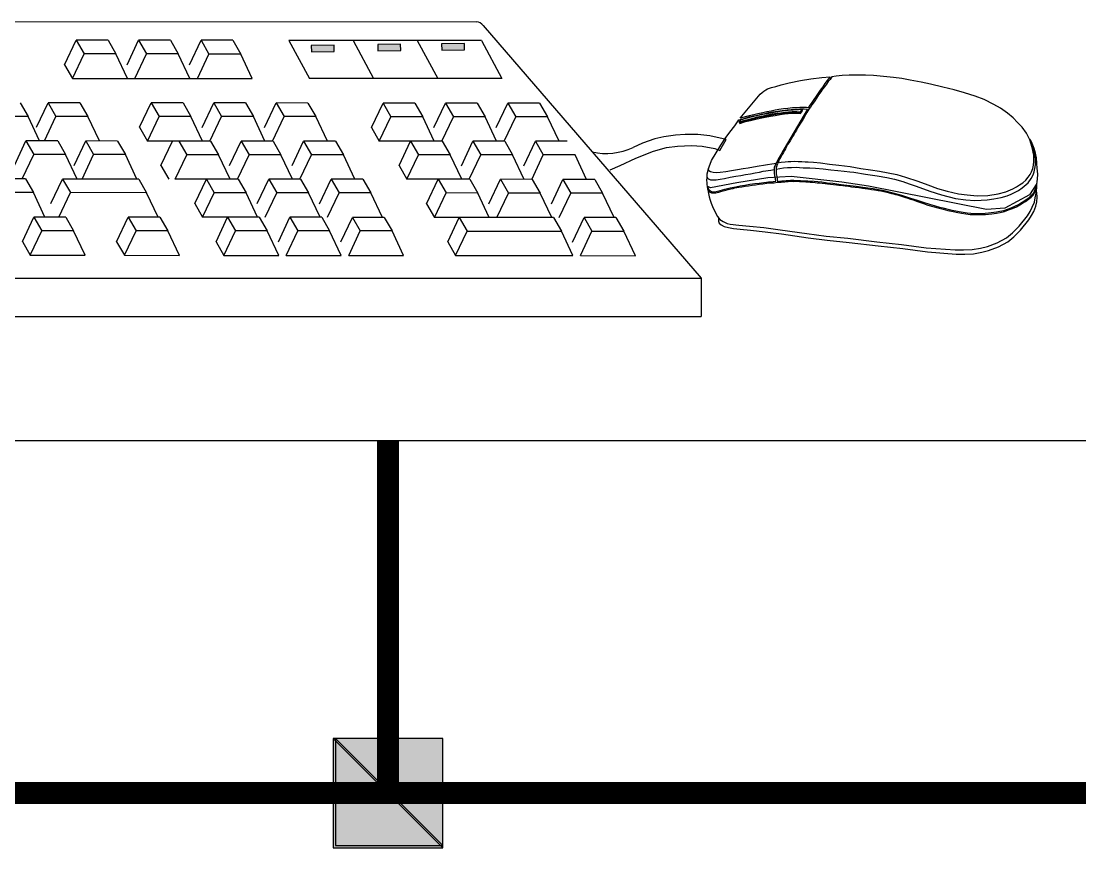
# Model space of a CAD drawing. Header units: millimetres. Extents: x 1282755 to 1285234, y -1758265 to -1757672.
# Drawn here: x 1282902.85 to 1282923.83, y -1758021.25 to -1758004.86 of the extents above; entities that cross this region are included whole.
import ezdxf

# ---------------------------------------------------------------- set-up
doc = ezdxf.new("R2010")
doc.units = ezdxf.units.MM
doc.layers.add('MR', color=7, linetype='Continuous')

# ---------------------------------------------------------------- blocks, each defined once
blk = doc.blocks.new('CCMS(구성도)')
at = {"layer": 'MR', "color": 0}
for p, q in [((-370232.1, 60199.2), (-368994.9, 60198.3)), ((-368987.4, 60194.1), (-368740.5, 59908.2)), ((-369461, 60149.9), (-369447.9, 60177.6)), ((-369411.9, 60177.6), (-369447.9, 60177.6)), ((-369447.9, 60177.6), (-369438.9, 60162.1)), ((-369411.9, 60177.6), (-369403, 60162.1)), ((-369390.4, 60149.8), (-369377.3, 60177.5)), ((-369377.3, 60177.5), (-369368.3, 60162.1)), ((-369341.3, 60177.5), (-369377.3, 60177.5)), ((-369341.3, 60177.5), (-369332.4, 60162.1)), ((-369319.8, 60149.8), (-369306.6, 60177.5)), ((-369306.6, 60177.5), (-369297.7, 60162)), ((-369270.7, 60177.5), (-369306.6, 60177.5)), ((-369270.7, 60177.5), (-369261.7, 60162)), ((-369207.2, 60177.4), (-369183.9, 60134.2)), ((-368989.4, 60177.2), (-369207.2, 60177.4)), ((-369156, 60172.1), (-369181.9, 60171.7)), ((-369181.9, 60171.7), (-369181.8, 60164.5)), ((-369155.9, 60164.9), (-369156, 60172.1)), ((-369134.6, 60177.3), (-369111.3, 60134.2)), ((-369080.8, 60173), (-369106.7, 60172.7)), ((-369106.7, 60172.7), (-369106.6, 60165.5)), ((-369080.7, 60165.8), (-369080.8, 60173)), ((-369062, 60177.3), (-369038.7, 60134.1)), ((-369008.4, 60174), (-369034.4, 60173.6)), ((-369034.4, 60173.6), (-369034.3, 60166.4)), ((-369034.3, 60166.4), (-369008.3, 60166.8)), ((-369008.3, 60166.8), (-369008.4, 60174)), ((-368989.4, 60177.2), (-368966.1, 60134.1)), ((-369452.1, 60134.4), (-369438.9, 60162.1)), ((-369403, 60162.1), (-369438.9, 60162.1)), ((-369389.9, 60134.4), (-369403, 60162.1)), ((-369381.4, 60134.4), (-369368.3, 60162.1)), ((-369332.4, 60162.1), (-369368.3, 60162.1)), ((-369319.3, 60134.3), (-369332.4, 60162.1)), ((-369310.8, 60134.3), (-369297.7, 60162)), ((-369261.7, 60162), (-369297.7, 60162)), ((-369248.6, 60134.3), (-369261.7, 60162)), ((-369181.8, 60164.5), (-369155.9, 60164.9)), ((-369106.6, 60165.5), (-369080.7, 60165.8)), ((-369461, 60149.9), (-369452.1, 60134.4)), ((-369452.1, 60134.4), (-369248.6, 60134.3)), ((-368966.1, 60134.1), (-369183.9, 60134.2)), ((-368641.2, 60129.2), (-368628.1, 60132.1)), ((-368628.1, 60132.1), (-368616.6, 60134)), ((-368616.6, 60134), (-368604.1, 60135.5)), ((-368604.1, 60135.5), (-368594.6, 60136.1)), ((-368597.9, 60132), (-368600.6, 60128.5)), ((-368596.8, 60131), (-368599, 60127.9)), ((-368594.6, 60136.1), (-368597.9, 60132)), ((-368594.8, 60133.2), (-368596.8, 60131)), ((-368592.8, 60136.3), (-368594.8, 60133.2)), ((-368587.7, 60136.9), (-368592.8, 60136.3)), ((-368580.9, 60137.7), (-368587.7, 60136.9)), ((-368573.2, 60138), (-368580.9, 60137.7)), ((-368562, 60138.2), (-368573.2, 60138)), ((-368554.5, 60138.2), (-368562, 60138.2)), ((-368545.8, 60137.7), (-368554.5, 60138.2)), ((-368534.2, 60136.7), (-368545.8, 60137.7)), ((-368523.1, 60135.3), (-368534.2, 60136.7)), ((-368513.5, 60134.2), (-368523.1, 60135.3)), ((-368504, 60132.5), (-368513.5, 60134.2)), ((-368491.6, 60130.1), (-368504, 60132.5)), ((-368671.8, 60118.4), (-368669.8, 60120)), ((-368669.8, 60120), (-368667.3, 60121.6)), ((-368667.3, 60121.6), (-368665.6, 60122.4)), ((-368665.6, 60122.4), (-368660.9, 60124)), ((-368660.9, 60124), (-368656.2, 60125.4)), ((-368656.2, 60125.4), (-368650, 60127.1)), ((-368650, 60127.1), (-368641.2, 60129.2)), ((-368606, 60121.1), (-368608.4, 60117.5)), ((-368605.4, 60119.1), (-368607.7, 60115.7)), ((-368603, 60125), (-368606, 60121.1)), ((-368603.2, 60122.1), (-368605.4, 60119.1)), ((-368601, 60125), (-368603.2, 60122.1)), ((-368600.6, 60128.5), (-368603, 60125)), ((-368599, 60127.9), (-368601, 60125)), ((-368481.1, 60127.8), (-368491.6, 60130.1)), ((-368467.2, 60124.6), (-368481.1, 60127.8)), ((-368454.4, 60121.6), (-368467.2, 60124.6)), ((-368442.6, 60118.2), (-368454.4, 60121.6)), ((-369511.4, 60106.8), (-369502.4, 60091.3)), ((-369492.8, 60079), (-369479.7, 60106.7)), ((-369443.7, 60106.7), (-369479.7, 60106.7)), ((-369479.7, 60106.7), (-369470.8, 60091.3)), ((-369443.7, 60106.7), (-369434.8, 60091.3)), ((-369376.1, 60079), (-369362.9, 60106.7)), ((-369327, 60106.6), (-369362.9, 60106.7)), ((-369362.9, 60106.7), (-369354, 60091.2)), ((-369327, 60106.6), (-369318, 60091.2)), ((-369305.4, 60078.9), (-369292.3, 60106.6)), ((-369256.3, 60106.6), (-369292.3, 60106.6)), ((-369292.3, 60106.6), (-369283.3, 60091.2)), ((-369256.3, 60106.6), (-369247.4, 60091.1)), ((-369234.8, 60078.8), (-369221.7, 60106.6)), ((-369221.7, 60106.6), (-369212.7, 60091.1)), ((-369185.7, 60106.5), (-369221.7, 60106.6)), ((-368696.7, 60089.2), (-368673.9, 60116.6)), ((-368673.9, 60116.6), (-368671.8, 60118.4)), ((-368615.5, 60107.1), (-368617.7, 60104.2)), ((-368613.2, 60110.5), (-368615.5, 60107.1)), ((-368612.2, 60109.1), (-368614, 60106.2)), ((-368610.6, 60114.4), (-368613.2, 60110.5)), ((-368610.3, 60111.9), (-368612.2, 60109.1)), ((-368608.4, 60117.5), (-368610.6, 60114.4)), ((-368607.7, 60115.7), (-368610.3, 60111.9)), ((-368430.5, 60114.2), (-368442.6, 60118.2)), ((-368420.5, 60110.6), (-368430.5, 60114.2)), ((-368409.4, 60105), (-368420.5, 60110.6)), ((-369185.7, 60106.5), (-369176.8, 60091.1)), ((-369113.8, 60078.8), (-369100.7, 60106.5)), ((-369100.7, 60106.5), (-369091.7, 60091)), ((-369064.7, 60106.4), (-369100.7, 60106.5)), ((-369064.7, 60106.4), (-369055.8, 60091)), ((-369043.2, 60078.7), (-369030.1, 60106.4)), ((-369030.1, 60106.4), (-369021.1, 60091)), ((-368994.1, 60106.4), (-369030.1, 60106.4)), ((-368994.1, 60106.4), (-368985.1, 60090.9)), ((-368972.5, 60078.7), (-368959.4, 60106.4)), ((-368959.4, 60106.4), (-368950.5, 60090.9)), ((-368923.5, 60106.3), (-368959.4, 60106.4)), ((-368923.5, 60106.3), (-368914.5, 60090.9)), ((-368670.8, 60095.5), (-368676.6, 60094.2)), ((-368672.3, 60093.8), (-368668.2, 60094.7)), ((-368663.9, 60094.8), (-368671, 60093.6)), ((-368666.2, 60096.4), (-368670.8, 60095.5)), ((-368668.2, 60094.7), (-368664, 60095.6)), ((-368661.6, 60097.4), (-368666.2, 60096.4)), ((-368664, 60095.6), (-368659.4, 60096.4)), ((-368658.1, 60095.8), (-368663.9, 60094.8)), ((-368657, 60098.3), (-368661.6, 60097.4)), ((-368655, 60094.7), (-368660.3, 60093.7)), ((-368659.4, 60096.4), (-368654.1, 60097.4)), ((-368654, 60096.6), (-368658.1, 60095.8)), ((-368652.8, 60099.1), (-368657, 60098.3)), ((-368650.4, 60095.2), (-368655, 60094.7)), ((-368654.1, 60097.4), (-368648.9, 60098.2)), ((-368654.1, 60094.1), (-368642.8, 60095.3)), ((-368646.9, 60097.6), (-368654, 60096.6)), ((-368647.3, 60099.8), (-368652.8, 60099.1)), ((-368645.9, 60095.8), (-368650.4, 60095.2)), ((-368648.9, 60098.2), (-368643.5, 60098.7)), ((-368642.6, 60100.4), (-368647.3, 60099.8)), ((-368620.4, 60099.7), (-368646.9, 60054.6)), ((-368642.1, 60098.2), (-368646.9, 60097.6)), ((-368646.5, 60094.1), (-368642.2, 60094.7)), ((-368642, 60096.1), (-368645.9, 60095.8)), ((-368643.5, 60098.7), (-368638.8, 60099.3)), ((-368642.8, 60095.3), (-368631.8, 60095.7)), ((-368637.4, 60100.9), (-368642.6, 60100.4)), ((-368642.2, 60094.7), (-368637.5, 60095)), ((-368636.5, 60098.6), (-368642.1, 60098.2)), ((-368637.5, 60096.4), (-368642, 60096.1)), ((-368638.8, 60099.3), (-368633.7, 60099.6)), ((-368632.4, 60096.5), (-368637.5, 60096.4)), ((-368637.5, 60095), (-368632.8, 60094.9)), ((-368633.1, 60101.2), (-368637.4, 60100.9)), ((-368630.5, 60098.8), (-368636.5, 60098.6)), ((-368633.7, 60099.6), (-368628.9, 60099.8)), ((-368629, 60101.3), (-368633.1, 60101.2)), ((-368632.8, 60094.9), (-368628.4, 60094.7)), ((-368628.6, 60096.3), (-368632.4, 60096.5)), ((-368631.8, 60095.7), (-368628.5, 60095.8)), ((-368626.3, 60099), (-368630.5, 60098.8)), ((-368624.5, 60101.3), (-368629, 60101.3)), ((-368628.9, 60099.8), (-368624.2, 60099.9)), ((-368626.4, 60099.2), (-368628.6, 60096.3)), ((-368628.5, 60095.8), (-368626.3, 60099)), ((-368628.4, 60094.7), (-368626, 60097.8)), ((-368626, 60097.8), (-368626.4, 60099.2)), ((-368621.4, 60101.3), (-368624.5, 60101.3)), ((-368624.2, 60099.9), (-368620.4, 60099.7)), ((-368621, 60095.6), (-368622.6, 60093.1)), ((-368619.4, 60101.2), (-368621.4, 60101.3)), ((-368620, 60097.5), (-368621, 60095.6)), ((-368618.7, 60099.4), (-368620, 60097.5)), ((-368617.7, 60104.2), (-368619.4, 60101.2)), ((-368617, 60101.9), (-368618.7, 60099.4)), ((-368615.3, 60104.4), (-368617, 60101.9)), ((-368614, 60106.2), (-368615.3, 60104.4)), ((-368402, 60100.5), (-368409.4, 60105)), ((-368393.8, 60095.1), (-368402, 60100.5)), ((-368387.6, 60089.6), (-368393.8, 60095.1)), ((-369502.4, 60091.3), (-369538.4, 60091.4)), ((-369489.4, 60063.6), (-369502.4, 60091.3)), ((-369483.9, 60063.6), (-369470.8, 60091.3)), ((-369434.8, 60091.3), (-369470.8, 60091.3)), ((-369421.7, 60063.6), (-369434.8, 60091.3)), ((-369367.1, 60063.5), (-369354, 60091.2)), ((-369318, 60091.2), (-369354, 60091.2)), ((-369304.9, 60063.5), (-369318, 60091.2)), ((-369296.5, 60063.5), (-369283.3, 60091.2)), ((-369247.4, 60091.1), (-369283.3, 60091.2)), ((-369234.3, 60063.4), (-369247.4, 60091.1)), ((-369225.8, 60063.4), (-369212.7, 60091.1)), ((-369176.8, 60091.1), (-369212.7, 60091.1)), ((-369163.7, 60063.4), (-369176.8, 60091.1)), ((-369104.9, 60063.3), (-369091.7, 60091)), ((-369055.8, 60091), (-369091.7, 60091)), ((-369042.7, 60063.3), (-369055.8, 60091)), ((-369034.2, 60063.3), (-369021.1, 60091)), ((-368985.1, 60090.9), (-369021.1, 60091)), ((-368972.1, 60063.2), (-368985.1, 60090.9)), ((-368963.6, 60063.2), (-368950.5, 60090.9)), ((-368914.5, 60090.9), (-368950.5, 60090.9)), ((-368901.4, 60063.2), (-368914.5, 60090.9)), ((-368702.7, 60080.5), (-368697.9, 60087.5)), ((-368695.6, 60087.8), (-368698, 60085)), ((-368698, 60085), (-368696.5, 60084.3)), ((-368697.9, 60087.5), (-368692.1, 60089.1)), ((-368694.2, 60086), (-368697.8, 60085)), ((-368697.8, 60085), (-368697, 60083.5)), ((-368697, 60083.5), (-368690.6, 60085.4)), ((-368686.4, 60092), (-368696.7, 60089.2)), ((-368696.5, 60084.3), (-368676.5, 60090)), ((-368693.7, 60087.9), (-368695.6, 60087.8)), ((-368689.5, 60087.1), (-368694.2, 60086)), ((-368688.5, 60089.4), (-368693.7, 60087.9)), ((-368692.1, 60089.1), (-368686.5, 60090.7)), ((-368690.6, 60085.4), (-368684.7, 60086.9)), ((-368686.5, 60087.9), (-368689.5, 60087.1)), ((-368683, 60090.8), (-368688.5, 60089.4)), ((-368686.5, 60090.7), (-368681, 60091.9)), ((-368682.2, 60089.1), (-368686.5, 60087.9)), ((-368681.1, 60093.2), (-368686.4, 60092)), ((-368684.7, 60086.9), (-368678.9, 60088.3)), ((-368677.7, 60092), (-368683, 60090.8)), ((-368676.8, 60090.3), (-368682.2, 60089.1)), ((-368676.6, 60094.2), (-368681.1, 60093.2)), ((-368681, 60091.9), (-368676.6, 60092.8)), ((-368678.9, 60088.3), (-368673.7, 60089.3)), ((-368671, 60093.6), (-368677.7, 60092)), ((-368670.6, 60091.6), (-368676.8, 60090.3)), ((-368676.6, 60092.8), (-368672.3, 60093.8)), ((-368676.5, 60090), (-368654.1, 60094.1)), ((-368673.7, 60089.3), (-368668.4, 60090.6)), ((-368665.9, 60092.6), (-368670.6, 60091.6)), ((-368668.4, 60090.6), (-368662.1, 60091.6)), ((-368660.3, 60093.7), (-368665.9, 60092.6)), ((-368662.1, 60091.6), (-368657, 60092.5)), ((-368657, 60092.5), (-368651.4, 60093.5)), ((-368651.4, 60093.5), (-368646.5, 60094.1)), ((-368628.1, 60083.6), (-368630, 60080.6)), ((-368626.6, 60086.1), (-368628.1, 60083.6)), ((-368625.3, 60088.4), (-368626.6, 60086.1)), ((-368623.9, 60090.8), (-368625.3, 60088.4)), ((-368622.6, 60093.1), (-368623.9, 60090.8)), ((-368382.5, 60084.6), (-368387.6, 60089.6)), ((-368377.3, 60079.3), (-368382.5, 60084.6)), ((-369376.1, 60079), (-369367.1, 60063.5)), ((-369113.8, 60078.8), (-369104.9, 60063.3)), ((-368758.6, 60070.8), (-368769.7, 60070.1)), ((-368744.6, 60070.9), (-368758.6, 60070.8)), ((-368730.9, 60069.5), (-368744.6, 60070.9)), ((-368713.6, 60066.4), (-368708.4, 60073.5)), ((-368708.4, 60073.5), (-368702.7, 60080.5)), ((-368635.5, 60071.4), (-368637, 60068.9)), ((-368634.3, 60073.6), (-368635.5, 60071.4)), ((-368632.9, 60075.7), (-368634.3, 60073.6)), ((-368631.6, 60078.1), (-368632.9, 60075.7)), ((-368630, 60080.6), (-368631.6, 60078.1)), ((-368372.5, 60072.4), (-368377.3, 60079.3)), ((-368368.7, 60064.9), (-368372.5, 60072.4)), ((-369517.9, 60035.9), (-369504.8, 60063.6)), ((-369468.8, 60063.6), (-369504.8, 60063.6)), ((-369504.8, 60063.6), (-369495.8, 60048.2)), ((-369468.8, 60063.6), (-369459.9, 60048.1)), ((-369450.3, 60035.9), (-369437.1, 60063.6)), ((-369401.2, 60063.5), (-369437.1, 60063.6)), ((-369437.1, 60063.6), (-369428.2, 60048.1)), ((-369401.2, 60063.5), (-369392.2, 60048.1)), ((-369295.8, 60063.5), (-369367.1, 60063.5)), ((-369352.1, 60035.8), (-369339, 60063.5)), ((-369331.8, 60063.5), (-369322.8, 60048)), ((-369295.8, 60063.5), (-369286.9, 60048)), ((-369274.3, 60035.7), (-369261.1, 60063.4)), ((-369225.2, 60063.4), (-369261.1, 60063.4)), ((-369261.1, 60063.4), (-369252.2, 60048)), ((-369225.2, 60063.4), (-369216.2, 60048)), ((-369203.6, 60035.7), (-369190.5, 60063.4)), ((-369154.5, 60063.3), (-369190.5, 60063.4)), ((-369190.5, 60063.4), (-369181.5, 60047.9)), ((-369154.5, 60063.3), (-369145.6, 60047.9)), ((-369033.6, 60063.3), (-369104.9, 60063.3)), ((-369082.6, 60035.6), (-369069.5, 60063.3)), ((-369069.5, 60063.3), (-369060.6, 60047.8)), ((-369033.6, 60063.3), (-369024.6, 60047.8)), ((-369012, 60035.5), (-368998.9, 60063.2)), ((-368962.9, 60063.2), (-368998.9, 60063.2)), ((-368998.9, 60063.2), (-368989.9, 60047.8)), ((-368962.9, 60063.2), (-368954, 60047.8)), ((-368941.4, 60035.5), (-368928.3, 60063.2)), ((-368892.3, 60063.2), (-368928.3, 60063.2)), ((-368928.3, 60063.2), (-368919.3, 60047.7)), ((-368807.1, 60061.2), (-368817.7, 60056.2)), ((-368793.2, 60066.1), (-368807.1, 60061.2)), ((-368783, 60068.3), (-368793.2, 60066.1)), ((-368769.7, 60070.1), (-368783, 60068.3)), ((-368712.5, 60065.2), (-368730.9, 60069.5)), ((-368723.7, 60050.1), (-368718.4, 60058.9)), ((-368719.5, 60052.9), (-368712.5, 60065.2)), ((-368718.4, 60058.9), (-368713.6, 60066.4)), ((-368642.9, 60059.4), (-368644.1, 60057.2)), ((-368641.6, 60061.3), (-368642.9, 60059.4)), ((-368640, 60063.7), (-368641.6, 60061.3)), ((-368638.6, 60066.3), (-368640, 60063.7)), ((-368637, 60068.9), (-368638.6, 60066.3)), ((-368365.9, 60056.2), (-368368.7, 60064.9)), ((-368366.7, 60060.8), (-368368.6, 60065.4)), ((-368366.1, 60060.8), (-368367.8, 60064.9)), ((-368365.1, 60056.5), (-368366.7, 60060.8)), ((-368363.9, 60055), (-368366.1, 60060.8)), ((-369509, 60020.5), (-369495.8, 60048.2)), ((-369459.9, 60048.1), (-369495.8, 60048.2)), ((-369446.8, 60020.4), (-369459.9, 60048.1)), ((-369441.3, 60020.4), (-369428.2, 60048.1)), ((-369392.2, 60048.1), (-369428.2, 60048.1)), ((-369379.2, 60020.4), (-369392.2, 60048.1)), ((-369335.9, 60020.3), (-369322.8, 60048)), ((-369286.9, 60048), (-369322.8, 60048)), ((-369273.8, 60020.3), (-369286.9, 60048)), ((-369265.3, 60020.3), (-369252.2, 60048)), ((-369216.2, 60048), (-369252.2, 60048)), ((-369203.1, 60020.2), (-369216.2, 60048)), ((-369194.7, 60020.2), (-369181.5, 60047.9)), ((-369145.6, 60047.9), (-369181.5, 60047.9)), ((-369132.5, 60020.2), (-369145.6, 60047.9)), ((-369073.7, 60020.1), (-369060.6, 60047.8)), ((-369024.6, 60047.8), (-369060.6, 60047.8)), ((-369011.5, 60020.1), (-369024.6, 60047.8)), ((-369003.1, 60020.1), (-368989.9, 60047.8)), ((-368954, 60047.8), (-368989.9, 60047.8)), ((-368940.9, 60020), (-368954, 60047.8)), ((-368932.4, 60020), (-368919.3, 60047.7)), ((-368883.3, 60047.7), (-368919.3, 60047.7)), ((-368870.3, 60020), (-368883.3, 60047.7)), ((-368814.6, 60044.1), (-368794.6, 60051.9)), ((-368794.6, 60051.9), (-368779.8, 60056)), ((-368779.8, 60056), (-368767.3, 60057.6)), ((-368767.3, 60057.6), (-368751.6, 60058.5)), ((-368751.6, 60058.5), (-368739.7, 60057.6)), ((-368739.7, 60057.6), (-368725.2, 60054.9)), ((-368728.8, 60041.6), (-368723.7, 60050.1)), ((-368725.2, 60054.9), (-368719.5, 60052.9)), ((-368650.3, 60048.5), (-368652.2, 60045)), ((-368648.6, 60051.5), (-368650.3, 60048.5)), ((-368648.9, 60048.4), (-368650.2, 60045.8)), ((-368647.6, 60050.5), (-368648.9, 60048.4)), ((-368646.9, 60054.6), (-368648.6, 60051.5)), ((-368646.5, 60052.9), (-368647.6, 60050.5)), ((-368645.3, 60054.8), (-368646.5, 60052.9)), ((-368644.1, 60057.2), (-368645.3, 60054.8)), ((-368364.1, 60047.4), (-368365.9, 60056.2)), ((-368363.7, 60052), (-368365.1, 60056.5)), ((-368364.3, 60040.4), (-368364.1, 60047.4)), ((-368362.3, 60049.6), (-368363.9, 60055)), ((-368362.9, 60047.3), (-368363.7, 60052)), ((-368362.4, 60043.3), (-368362.9, 60047.3)), ((-368361.3, 60044.5), (-368362.3, 60049.6)), ((-369352.1, 60035.8), (-369343.1, 60020.3)), ((-369082.6, 60035.6), (-369073.7, 60020.1)), ((-368843.8, 60030.7), (-368832.4, 60035.7)), ((-368832.4, 60035.7), (-368814.6, 60044.1)), ((-368732.9, 60031.1), (-368728.8, 60041.6)), ((-368675.2, 60034.9), (-368681.4, 60033.8)), ((-368670, 60035.8), (-368675.2, 60034.9)), ((-368665.4, 60036.7), (-368670, 60035.8)), ((-368660.8, 60037.3), (-368665.4, 60036.7)), ((-368655.8, 60038.1), (-368660.8, 60037.3)), ((-368657.6, 60034.2), (-368656.7, 60036.5)), ((-368657.3, 60034.1), (-368656.9, 60035.5)), ((-368656.9, 60035.5), (-368655.4, 60038.8)), ((-368656.7, 60036.5), (-368655.4, 60039)), ((-368655.3, 60039.2), (-368655.8, 60038.1)), ((-368655, 60035.6), (-368655.6, 60033.1)), ((-368655.1, 60035.3), (-368655.6, 60033.4)), ((-368654.2, 60041.3), (-368655.3, 60039.2)), ((-368654.6, 60037.1), (-368655.1, 60035.3)), ((-368654.3, 60037.8), (-368655, 60035.6)), ((-368652.2, 60045), (-368654.2, 60041.3)), ((-368652.9, 60041), (-368654.1, 60038.6)), ((-368654.1, 60038.6), (-368650, 60039.5)), ((-368651.7, 60043.2), (-368652.9, 60041)), ((-368650.2, 60045.8), (-368651.7, 60043.2)), ((-368650, 60039.5), (-368645.5, 60040)), ((-368645.5, 60040), (-368642.3, 60040.2)), ((-368642.3, 60040.2), (-368639.2, 60040.4)), ((-368639.2, 60040.4), (-368635, 60040.5)), ((-368635, 60040.5), (-368630.8, 60040.4)), ((-368630.8, 60040.4), (-368626.9, 60040.1)), ((-368626.9, 60040.1), (-368623, 60040)), ((-368623, 60040), (-368619.6, 60039.8)), ((-368619.6, 60039.8), (-368613.5, 60039.4)), ((-368613.5, 60039.4), (-368605.5, 60038.7)), ((-368605.5, 60038.7), (-368595.6, 60037.3)), ((-368595.6, 60037.3), (-368584.7, 60036.1)), ((-368584.7, 60036.1), (-368572.2, 60034.6)), ((-368365.5, 60032.4), (-368364.6, 60036.2)), ((-368364.6, 60036.2), (-368364.3, 60040.4)), ((-368362.9, 60032.3), (-368362.4, 60036.4)), ((-368362.3, 60040.2), (-368362.4, 60043.3)), ((-368362.4, 60036.4), (-368362.3, 60040.2)), ((-368360.6, 60038), (-368361.3, 60044.5)), ((-368360.3, 60032.6), (-368360.6, 60038)), ((-368734.1, 60025.5), (-368734.4, 60022.3)), ((-368734.1, 60026), (-368734.3, 60024.5)), ((-368734.3, 60024.5), (-368734.3, 60023.2)), ((-368734.3, 60023.2), (-368733.3, 60021.6)), ((-368733.3, 60028.9), (-368734.1, 60025.5)), ((-368733.8, 60027.8), (-368734.1, 60026)), ((-368733.4, 60029.4), (-368733.8, 60027.8)), ((-368732.3, 60032.1), (-368733.3, 60028.9)), ((-368732.1, 60029.6), (-368732.9, 60031.1)), ((-368730, 60028.4), (-368732.1, 60029.6)), ((-368727.1, 60027.8), (-368730, 60028.4)), ((-368723.5, 60027.5), (-368727.1, 60027.8)), ((-368719.1, 60027.8), (-368723.5, 60027.5)), ((-368712.9, 60028.7), (-368719.1, 60027.8)), ((-368706.2, 60029.8), (-368712.9, 60028.7)), ((-368707.9, 60022.4), (-368701.6, 60023.5)), ((-368699.7, 60030.7), (-368706.2, 60029.8)), ((-368701.6, 60023.5), (-368695.8, 60024.6)), ((-368693.3, 60031.8), (-368699.7, 60030.7)), ((-368695.8, 60024.6), (-368690.5, 60025.6)), ((-368687.4, 60032.8), (-368693.3, 60031.8)), ((-368690.5, 60025.6), (-368685, 60026.4)), ((-368681.4, 60033.8), (-368687.4, 60032.8)), ((-368685, 60026.4), (-368679.4, 60027.3)), ((-368679.4, 60027.3), (-368674.6, 60028.3)), ((-368674.6, 60028.3), (-368670.4, 60029.2)), ((-368670.4, 60029.2), (-368667.4, 60029.6)), ((-368667.4, 60029.6), (-368664.7, 60030.2)), ((-368638.8, 60023.3), (-368665.3, 60021.9)), ((-368664.7, 60030.2), (-368661.8, 60030.6)), ((-368661.8, 60030.6), (-368659.9, 60031)), ((-368659.9, 60031), (-368657.7, 60031.2)), ((-368657.8, 60031.9), (-368657.6, 60034.2)), ((-368657.6, 60029.7), (-368657.8, 60031.9)), ((-368657.7, 60031.2), (-368657.6, 60032.7)), ((-368657.6, 60032.7), (-368657.3, 60034.1)), ((-368657.5, 60027), (-368657.6, 60029.7)), ((-368657.2, 60024.5), (-368657.5, 60027)), ((-368656.5, 60020.7), (-368657.2, 60024.5)), ((-368655.6, 60033.4), (-368655.9, 60031.5)), ((-368655.9, 60031.5), (-368647.5, 60033)), ((-368655.6, 60033.1), (-368655.8, 60030.9)), ((-368655.8, 60030.9), (-368655.8, 60029.2)), ((-368655.8, 60029.2), (-368655.7, 60026.5)), ((-368655.7, 60026.5), (-368655.2, 60023.4)), ((-368655.2, 60023.4), (-368654.7, 60020.3)), ((-368647.5, 60033), (-368643, 60033.4)), ((-368643, 60033.4), (-368638.6, 60033.6)), ((-368581.3, 60017), (-368638.8, 60023.3)), ((-368638.6, 60033.6), (-368633.3, 60033.7)), ((-368633.3, 60033.7), (-368629.3, 60033.6)), ((-368629.3, 60033.6), (-368625.4, 60033.3)), ((-368625.4, 60033.3), (-368617.5, 60033)), ((-368617.5, 60033), (-368611.1, 60032.6)), ((-368611.1, 60032.6), (-368602.4, 60031.9)), ((-368602.4, 60031.9), (-368594, 60031)), ((-368594, 60031), (-368585.9, 60030)), ((-368585.9, 60030), (-368578.7, 60029.4)), ((-368578.7, 60029.4), (-368572.3, 60028.5)), ((-368572.3, 60028.5), (-368568, 60028.1)), ((-368572.2, 60034.6), (-368559.8, 60032.5)), ((-368568, 60028.1), (-368554.6, 60026)), ((-368559.8, 60032.5), (-368549.2, 60030.9)), ((-368554.6, 60026), (-368541.6, 60024.2)), ((-368549.2, 60030.9), (-368538.7, 60029.3)), ((-368541.6, 60024.2), (-368530.5, 60022.2)), ((-368538.7, 60029.3), (-368529.1, 60027.6)), ((-368529.1, 60027.6), (-368519.4, 60025.4)), ((-368519.4, 60025.4), (-368509.4, 60022.4)), ((-368370.6, 60022.5), (-368368.4, 60025.6)), ((-368368.4, 60025.6), (-368366.9, 60028.7)), ((-368367.1, 60021), (-368365, 60025.2)), ((-368366.9, 60028.7), (-368365.5, 60032.4)), ((-368365, 60025.2), (-368363.7, 60028.6)), ((-368363.7, 60028.6), (-368362.9, 60032.3)), ((-368359.8, 60026.1), (-368360.3, 60032.6)), ((-368360, 60020.2), (-368359.8, 60026.1)), ((-369505.3, 60020.5), (-369541.3, 60020.5)), ((-369505.3, 60020.5), (-369496.4, 60005)), ((-369476.6, 59992.7), (-369463.4, 60020.4)), ((-369377.1, 60020.4), (-369463.4, 60020.4)), ((-369463.4, 60020.4), (-369454.5, 60005)), ((-369377.1, 60020.4), (-369368.2, 60004.9)), ((-369264.6, 60020.3), (-369335.9, 60020.3)), ((-369313.7, 59992.6), (-369300.6, 60020.3)), ((-369300.6, 60020.3), (-369291.6, 60004.9)), ((-369264.6, 60020.3), (-369255.7, 60004.8)), ((-369243.1, 59992.6), (-369230, 60020.3)), ((-369194, 60020.2), (-369230, 60020.3)), ((-369230, 60020.3), (-369221, 60004.8)), ((-369194, 60020.2), (-369185.1, 60004.8)), ((-369172.4, 59992.5), (-369159.3, 60020.2)), ((-369159.3, 60020.2), (-369150.4, 60004.8)), ((-369123.4, 60020.2), (-369159.3, 60020.2)), ((-369123.4, 60020.2), (-369114.4, 60004.7)), ((-369002.4, 60020.1), (-369073.7, 60020.1)), ((-369051.5, 59992.4), (-369038.4, 60020.1)), ((-369038.4, 60020.1), (-369029.4, 60004.7)), ((-369002.4, 60020.1), (-368993.4, 60004.6)), ((-368980.8, 59992.4), (-368967.7, 60020.1)), ((-368967.7, 60020.1), (-368958.8, 60004.6)), ((-368931.8, 60020), (-368967.7, 60020.1)), ((-368931.8, 60020), (-368922.8, 60004.6)), ((-368910.2, 59992.3), (-368897.1, 60020)), ((-368861.1, 60020), (-368897.1, 60020)), ((-368897.1, 60020), (-368888.1, 60004.6)), ((-368861.1, 60020), (-368852.2, 60004.5)), ((-368734.4, 60022.3), (-368734.6, 60019.2)), ((-368734.6, 60019.2), (-368734.3, 60016.1)), ((-368734.3, 60016.1), (-368734.2, 60013.7)), ((-368734.2, 60013.7), (-368733.4, 60010.7)), ((-368733.8, 60012.3), (-368733.4, 60009)), ((-368730.2, 60010.3), (-368733.8, 60012.3)), ((-368733.7, 60012), (-368733.2, 60008.1)), ((-368733.4, 60010.7), (-368732.4, 60008.9)), ((-368733.3, 60021.6), (-368732.4, 60020.7)), ((-368732.4, 60020.7), (-368730.2, 60019.7)), ((-368730.2, 60019.7), (-368727.2, 60019.4)), ((-368700.2, 60016.1), (-368730.2, 60010.3)), ((-368727.2, 60019.4), (-368723.8, 60019.7)), ((-368723.8, 60019.7), (-368719.2, 60020.3)), ((-368719.2, 60020.3), (-368714.1, 60021.2)), ((-368714.1, 60021.2), (-368707.9, 60022.4)), ((-368707.7, 60010.3), (-368701.6, 60011.6)), ((-368702.4, 60010.3), (-368700.2, 60010.7)), ((-368701.6, 60011.6), (-368696.6, 60012.6)), ((-368665.3, 60021.9), (-368700.2, 60016.1)), ((-368700.2, 60010.7), (-368697.9, 60011.1)), ((-368697.9, 60011.1), (-368694.7, 60011.7)), ((-368696.6, 60012.6), (-368691.4, 60013.4)), ((-368694.7, 60011.7), (-368690.9, 60012.2)), ((-368691.4, 60013.4), (-368685.6, 60014.5)), ((-368690.9, 60012.2), (-368687.2, 60012.7)), ((-368687.2, 60012.7), (-368683.1, 60013.5)), ((-368685.6, 60014.5), (-368680.1, 60015.2)), ((-368683.1, 60013.5), (-368679.3, 60014)), ((-368680.1, 60015.2), (-368674.9, 60015.9)), ((-368679.3, 60014), (-368675.1, 60014.6)), ((-368675.1, 60014.6), (-368670.8, 60015.1)), ((-368674.9, 60015.9), (-368669.8, 60016.5)), ((-368670.8, 60015.1), (-368666.2, 60015.7)), ((-368669.8, 60016.5), (-368666.9, 60016.9)), ((-368666.9, 60016.9), (-368664.4, 60017.2)), ((-368666.2, 60015.7), (-368662.1, 60016.1)), ((-368664.4, 60017.2), (-368662.1, 60017.4)), ((-368662.1, 60017.4), (-368659.2, 60017.6)), ((-368662.1, 60016.1), (-368658.1, 60016.3)), ((-368659.2, 60017.6), (-368656, 60017.9)), ((-368658.1, 60016.3), (-368654.5, 60016.7)), ((-368656, 60017.9), (-368656.5, 60020.7)), ((-368654.7, 60020.3), (-368654.2, 60017.7)), ((-368654.5, 60016.7), (-368650.3, 60017)), ((-368654.2, 60017.7), (-368652, 60018)), ((-368652, 60018), (-368649.3, 60018.3)), ((-368650.3, 60017), (-368646.1, 60017.4)), ((-368649.3, 60018.3), (-368646.7, 60018.5)), ((-368646.7, 60018.5), (-368644.4, 60018.6)), ((-368646.1, 60017.4), (-368642.2, 60017.7)), ((-368644.4, 60018.6), (-368641.9, 60018.9)), ((-368642.2, 60017.7), (-368638.8, 60017.9)), ((-368641.9, 60018.9), (-368639.6, 60019.1)), ((-368639.6, 60019.1), (-368635.9, 60019.1)), ((-368638.8, 60017.9), (-368635.9, 60017.8)), ((-368635.9, 60019.1), (-368628.3, 60018.9)), ((-368635.9, 60017.8), (-368632.5, 60017.9)), ((-368632.5, 60017.9), (-368629.2, 60017.8)), ((-368629.2, 60017.8), (-368626.7, 60017.7)), ((-368628.3, 60018.9), (-368620.1, 60018.4)), ((-368626.7, 60017.7), (-368624.6, 60017.5)), ((-368624.6, 60017.5), (-368622.3, 60017.4)), ((-368622.3, 60017.4), (-368619.9, 60017.3)), ((-368620.1, 60018.4), (-368612.7, 60017.9)), ((-368619.9, 60017.3), (-368617.3, 60017)), ((-368617.3, 60017), (-368614.5, 60016.8)), ((-368614.5, 60016.8), (-368611.7, 60016.5)), ((-368612.7, 60017.9), (-368604.2, 60017.1)), ((-368611.7, 60016.5), (-368609.5, 60016.2)), ((-368609.5, 60016.2), (-368606.9, 60016)), ((-368606.9, 60016), (-368603.6, 60015.6)), ((-368604.2, 60017.1), (-368598, 60016.3)), ((-368603.6, 60015.6), (-368600.5, 60015.3)), ((-368600.5, 60015.3), (-368597.6, 60015)), ((-368598, 60016.3), (-368591.5, 60015.6)), ((-368597.6, 60015), (-368594.3, 60014.8)), ((-368594.3, 60014.8), (-368590.8, 60014.4)), ((-368591.5, 60015.6), (-368584.8, 60014.8)), ((-368590.8, 60014.4), (-368587.6, 60014)), ((-368587.6, 60014), (-368584.7, 60013.5)), ((-368584.8, 60014.8), (-368579.2, 60014)), ((-368584.7, 60013.5), (-368580.5, 60013.1)), ((-368551.4, 60012.5), (-368581.3, 60017)), ((-368580.5, 60013.1), (-368577.7, 60012.8)), ((-368579.2, 60014), (-368571.9, 60013)), ((-368577.7, 60012.8), (-368574, 60012.4)), ((-368574, 60012.4), (-368570.4, 60011.7)), ((-368571.9, 60013), (-368565.4, 60012.2)), ((-368570.4, 60011.7), (-368566.2, 60011.3)), ((-368566.2, 60011.3), (-368562.1, 60010.8)), ((-368565.4, 60012.2), (-368557.7, 60011.2)), ((-368562.1, 60010.8), (-368558, 60010.2)), ((-368557.7, 60011.2), (-368546.1, 60009.6)), ((-368417.8, 59986), (-368551.4, 60012.5)), ((-368530.7, 60022.3), (-368521.7, 60020.3)), ((-368521.7, 60020.3), (-368512.6, 60017.5)), ((-368512.6, 60017.5), (-368505.4, 60015.1)), ((-368509.4, 60022.4), (-368495.4, 60018)), ((-368505.4, 60015.1), (-368497.3, 60012.3)), ((-368497.3, 60012.3), (-368482, 60006.7)), ((-368495.4, 60018), (-368484.2, 60013.7)), ((-368484.2, 60013.7), (-368473.2, 60009.9)), ((-368388, 60009.2), (-368383.7, 60011.6)), ((-368383.7, 60011.6), (-368380.3, 60013.7)), ((-368380.3, 60013.7), (-368376.8, 60016.3)), ((-368377.2, 60010.5), (-368370.7, 60016.3)), ((-368376.8, 60016.3), (-368373.3, 60019.3)), ((-368373.3, 60019.3), (-368370.6, 60022.5)), ((-368370.7, 60016.3), (-368367.1, 60021)), ((-368360.6, 60015.2), (-368369, 60002.4)), ((-368362.5, 60008.4), (-368361.4, 60011.4)), ((-368360.7, 60005.3), (-368362.3, 60011.2)), ((-368361.5, 60009), (-368360.8, 60012.3)), ((-368361.4, 60011.4), (-368360.7, 60014.7)), ((-368360.9, 60010.3), (-368360.6, 60015.7)), ((-368360.8, 60012.3), (-368360.6, 60015.2)), ((-368360.7, 60014.7), (-368360.4, 60017.5)), ((-368360.4, 60017.5), (-368360, 60020.2)), ((-369496.4, 60005), (-369532.3, 60005)), ((-369483.3, 59977.3), (-369496.4, 60005)), ((-369467.6, 59977.3), (-369454.5, 60005)), ((-369368.2, 60004.9), (-369454.5, 60005)), ((-369355.1, 59977.2), (-369368.2, 60004.9)), ((-369304.8, 59977.2), (-369291.6, 60004.9)), ((-369255.7, 60004.8), (-369291.6, 60004.9)), ((-369242.6, 59977.1), (-369255.7, 60004.8)), ((-369234.1, 59977.1), (-369221, 60004.8)), ((-369185.1, 60004.8), (-369221, 60004.8)), ((-369172, 59977.1), (-369185.1, 60004.8)), ((-369163.5, 59977.1), (-369150.4, 60004.8)), ((-369114.4, 60004.7), (-369150.4, 60004.8)), ((-369101.3, 59977), (-369114.4, 60004.7)), ((-369042.5, 59977), (-369029.4, 60004.7)), ((-368993.4, 60004.6), (-369029.4, 60004.7)), ((-368980.4, 59976.9), (-368993.4, 60004.6)), ((-368971.9, 59976.9), (-368958.8, 60004.6)), ((-368922.8, 60004.6), (-368958.8, 60004.6)), ((-368909.7, 59976.9), (-368922.8, 60004.6)), ((-368901.3, 59976.9), (-368888.1, 60004.6)), ((-368852.2, 60004.5), (-368888.1, 60004.6)), ((-368839.1, 59976.8), (-368852.2, 60004.5)), ((-368733.4, 60009), (-368732.1, 60006.8)), ((-368733.2, 60008.1), (-368732.3, 60004.2)), ((-368732.4, 60008.9), (-368731.4, 60007.9)), ((-368732.3, 60004.2), (-368731.5, 60000.4)), ((-368732.1, 60006.8), (-368730.8, 60005.6)), ((-368731.5, 60000.4), (-368730.3, 59996.6)), ((-368731.4, 60007.9), (-368730.1, 60006.9)), ((-368730.8, 60005.6), (-368728.9, 60004.9)), ((-368730.1, 60006.9), (-368728.8, 60006.4)), ((-368728.9, 60004.9), (-368727.3, 60004.7)), ((-368728.8, 60006.4), (-368726.8, 60006)), ((-368727.3, 60004.7), (-368725.7, 60004.7)), ((-368726.8, 60006), (-368723.6, 60006.2)), ((-368725.7, 60004.7), (-368724.2, 60004.8)), ((-368724.2, 60004.8), (-368722.4, 60005.1)), ((-368723.6, 60006.2), (-368719, 60007.6)), ((-368722.4, 60005.1), (-368720.5, 60005.7)), ((-368720.5, 60005.7), (-368718.4, 60006.2)), ((-368719, 60007.6), (-368714, 60008.8)), ((-368718.4, 60006.2), (-368715.8, 60006.9)), ((-368715.8, 60006.9), (-368712.7, 60007.7)), ((-368714, 60008.8), (-368707.7, 60010.3)), ((-368712.7, 60007.7), (-368710.1, 60008.4)), ((-368710.1, 60008.4), (-368707.2, 60009.2)), ((-368707.2, 60009.2), (-368704.4, 60009.8)), ((-368704.4, 60009.8), (-368702.4, 60010.3)), ((-368558, 60010.2), (-368555, 60009.9)), ((-368555, 60009.9), (-368551.9, 60009.4)), ((-368551.9, 60009.4), (-368548, 60008.7)), ((-368548, 60008.7), (-368544.6, 60008.2)), ((-368546.1, 60009.6), (-368534, 60007.6)), ((-368544.6, 60008.2), (-368540.5, 60007.6)), ((-368540.5, 60007.6), (-368537.2, 60007)), ((-368537.2, 60007), (-368533.9, 60006.3)), ((-368534, 60007.6), (-368523.7, 60004.9)), ((-368533.9, 60006.3), (-368530.7, 60005.4)), ((-368530.7, 60005.4), (-368527.9, 60004.8)), ((-368527.9, 60004.8), (-368525.4, 60004.1)), ((-368525.4, 60004.1), (-368523.1, 60003.5)), ((-368523.7, 60004.9), (-368513.9, 60002.3)), ((-368523.1, 60003.5), (-368520.6, 60003)), ((-368520.6, 60003), (-368518.3, 60002.4)), ((-368518.3, 60002.4), (-368516.3, 60001.9)), ((-368516.3, 60001.9), (-368513.9, 60001.2)), ((-368513.9, 60002.3), (-368503.7, 59998.8)), ((-368513.9, 60001.2), (-368511.6, 60000.4)), ((-368511.6, 60000.4), (-368509.6, 59999.7)), ((-368509.6, 59999.7), (-368506.7, 59998.8)), ((-368506.7, 59998.8), (-368503.9, 59997.7)), ((-368503.7, 59998.8), (-368496.1, 59996.5)), ((-368482, 60006.7), (-368468.8, 60002.7)), ((-368473.2, 60009.9), (-368462.3, 60006.8)), ((-368468.8, 60002.7), (-368452.7, 59998.5)), ((-368462.3, 60006.8), (-368449.3, 60003.5)), ((-368449.3, 60003.5), (-368439.7, 60002.4)), ((-368439.7, 60002.4), (-368428.2, 60001.4)), ((-368428.2, 60001.4), (-368416.2, 60001.8)), ((-368416.2, 60001.8), (-368404.6, 60003.7)), ((-368409.4, 59998), (-368401.3, 59999.6)), ((-368404.6, 60003.7), (-368395.8, 60006)), ((-368401.3, 59999.5), (-368394.5, 60001.5)), ((-368369, 60002.4), (-368397, 59987.6)), ((-368395.8, 60006), (-368388, 60009.2)), ((-368394.5, 60001.5), (-368389.7, 60003.4)), ((-368389.7, 60003.4), (-368385.4, 60005.6)), ((-368385.4, 60005.6), (-368381.7, 60007.5)), ((-368381.7, 60007.5), (-368377.2, 60010.5)), ((-368374.5, 59996.1), (-368369.3, 59999.7)), ((-368370.2, 59997.6), (-368367.2, 59999.8)), ((-368369.3, 59999.7), (-368366.4, 60002.4)), ((-368367.2, 59999.8), (-368364.6, 60002.5)), ((-368366.4, 60002.4), (-368364.7, 60004.4)), ((-368364.7, 60004.4), (-368363.4, 60006.6)), ((-368364.6, 60002.5), (-368362.9, 60005.7)), ((-368363.5, 59994.3), (-368362.5, 59999.1)), ((-368363.4, 60006.6), (-368362.5, 60008.4)), ((-368362.9, 60005.7), (-368361.5, 60009)), ((-368362.5, 59999.1), (-368361.4, 60004.6)), ((-368361.4, 60004.6), (-368360.9, 60010.3)), ((-368360.9, 59994.5), (-368360.3, 59999.9)), ((-368360.3, 59999.9), (-368360.7, 60005.3)), ((-369313.7, 59992.6), (-369304.8, 59977.2)), ((-369051.5, 59992.4), (-369042.5, 59977)), ((-368730.3, 59996.6), (-368729.2, 59993.2)), ((-368729.2, 59993.2), (-368727.9, 59989.5)), ((-368727.9, 59989.5), (-368726.1, 59985.1)), ((-368503.9, 59997.7), (-368500.9, 59996.8)), ((-368500.9, 59996.8), (-368496.9, 59995.4)), ((-368496.9, 59995.4), (-368493.7, 59994.4)), ((-368496.1, 59996.5), (-368489.4, 59994.2)), ((-368493.7, 59994.4), (-368489.2, 59992.7)), ((-368489.4, 59994.2), (-368482.4, 59992)), ((-368489.2, 59992.7), (-368484.1, 59991)), ((-368484.1, 59991), (-368478.3, 59989.4)), ((-368482.4, 59992), (-368476, 59990.1)), ((-368478.3, 59989.4), (-368473, 59987.9)), ((-368476, 59990.1), (-368470.8, 59988.5)), ((-368473, 59987.9), (-368466.8, 59986.4)), ((-368470.8, 59988.5), (-368467.3, 59987.8)), ((-368467.3, 59987.8), (-368458.3, 59985.4)), ((-368452.7, 59998.5), (-368441.2, 59996.7)), ((-368441.2, 59996.7), (-368431, 59996.1)), ((-368431, 59996.1), (-368423.6, 59996.4)), ((-368423.6, 59996.4), (-368416.9, 59996.7)), ((-368397, 59987.6), (-368417.8, 59986)), ((-368416.9, 59996.7), (-368409.4, 59998)), ((-368394.1, 59986.2), (-368389.9, 59987.9)), ((-368392.8, 59985.4), (-368388.4, 59987.1)), ((-368389.9, 59987.9), (-368385.7, 59989.8)), ((-368388.4, 59987.1), (-368383.9, 59989)), ((-368385.7, 59989.8), (-368381.6, 59991.7)), ((-368383.9, 59989), (-368379.9, 59991.1)), ((-368381.6, 59991.7), (-368377.3, 59994.1)), ((-368379.9, 59991.1), (-368376.9, 59993)), ((-368377.3, 59994.1), (-368374.5, 59996.1)), ((-368376.9, 59993), (-368373.6, 59995.1)), ((-368373.6, 59995.1), (-368370.2, 59997.6)), ((-368368.2, 59983.8), (-368365.9, 59988.5)), ((-368365.9, 59988.5), (-368363.5, 59994.3)), ((-368364.3, 59983.8), (-368362.1, 59989.6)), ((-368362.1, 59989.6), (-368360.9, 59994.5)), ((-369508.8, 59949.6), (-369495.7, 59977.3)), ((-369459.8, 59977.3), (-369495.7, 59977.3)), ((-369495.7, 59977.3), (-369486.8, 59961.9)), ((-369459.8, 59977.3), (-369450.8, 59961.8)), ((-369402.2, 59949.5), (-369389.1, 59977.2)), ((-369389.1, 59977.2), (-369380.2, 59961.8)), ((-369353.2, 59977.2), (-369389.1, 59977.2)), ((-369353.2, 59977.2), (-369344.2, 59961.8)), ((-369240.7, 59977.1), (-369304.8, 59977.2)), ((-369289.7, 59949.4), (-369276.6, 59977.1)), ((-369276.6, 59977.1), (-369267.7, 59961.7)), ((-369240.7, 59977.1), (-369231.7, 59961.7)), ((-369219.1, 59949.4), (-369206, 59977.1)), ((-369206, 59977.1), (-369197, 59961.6)), ((-369170, 59977.1), (-369206, 59977.1)), ((-369170, 59977.1), (-369161.1, 59961.6)), ((-369148.5, 59949.3), (-369135.4, 59977)), ((-369135.4, 59977), (-369126.4, 59961.6)), ((-369099.4, 59977), (-369135.4, 59977)), ((-369099.4, 59977), (-369090.4, 59961.6)), ((-368907.8, 59976.9), (-369042.5, 59977)), ((-369027.5, 59949.2), (-369014.4, 59976.9)), ((-369014.4, 59976.9), (-369005.4, 59961.5)), ((-368907.8, 59976.9), (-368898.8, 59961.4)), ((-368886.2, 59949.1), (-368873.1, 59976.8)), ((-368837.1, 59976.8), (-368873.1, 59976.8)), ((-368873.1, 59976.8), (-368864.2, 59961.4)), ((-368837.1, 59976.8), (-368828.2, 59961.4)), ((-368726.1, 59985.1), (-368722.1, 59978.1)), ((-368722.1, 59978.1), (-368719.4, 59974.7)), ((-368720.9, 59976.6), (-368721.1, 59972.7)), ((-368466.8, 59986.4), (-368461.4, 59984.9)), ((-368461.4, 59984.9), (-368455.4, 59983.6)), ((-368458.3, 59985.4), (-368448.6, 59983.6)), ((-368455.4, 59983.6), (-368450.1, 59982.4)), ((-368450.1, 59982.4), (-368446, 59981.7)), ((-368448.6, 59983.6), (-368439.6, 59982.1)), ((-368446, 59981.7), (-368441.3, 59981)), ((-368441.3, 59981), (-368436.2, 59980.3)), ((-368439.6, 59982.1), (-368431.5, 59981.5)), ((-368436.2, 59980.3), (-368430.9, 59980.1)), ((-368431.5, 59981.5), (-368423, 59981.5)), ((-368430.9, 59980.1), (-368425.2, 59980.1)), ((-368425.2, 59980.1), (-368419, 59980.4)), ((-368423, 59981.5), (-368415.6, 59982)), ((-368419, 59980.4), (-368411.9, 59981)), ((-368415.6, 59982), (-368406.6, 59983.2)), ((-368411.9, 59981), (-368406.5, 59981.9)), ((-368406.6, 59983.2), (-368402.6, 59984)), ((-368406.5, 59981.9), (-368402.1, 59982.6)), ((-368402.6, 59984), (-368398.3, 59984.9)), ((-368402.1, 59982.6), (-368397.3, 59983.8)), ((-368398.3, 59984.9), (-368394.1, 59986.2)), ((-368397.3, 59983.8), (-368392.8, 59985.4)), ((-368380.9, 59967.2), (-368371.2, 59978.9)), ((-368371.2, 59978.9), (-368368.2, 59983.8)), ((-368369.7, 59974.2), (-368366.8, 59979.1)), ((-368366.8, 59979.1), (-368364.3, 59983.8)), ((-368721.1, 59972.7), (-368720.1, 59970.4)), ((-368720.1, 59970.4), (-368717.9, 59968.4)), ((-368719.4, 59974.7), (-368715.9, 59972.2)), ((-368717.9, 59968.4), (-368714.6, 59966.6)), ((-368715.9, 59972.2), (-368711.4, 59970.2)), ((-368714.6, 59966.6), (-368709.9, 59965.5)), ((-368711.4, 59970.2), (-368707.9, 59969.4)), ((-368709.9, 59965.5), (-368704, 59964.6)), ((-368707.9, 59969.4), (-368698.2, 59968.2)), ((-368704, 59964.6), (-368696.7, 59963.6)), ((-368698.2, 59968.2), (-368686.1, 59967)), ((-368696.7, 59963.6), (-368684.7, 59962.4)), ((-368686.1, 59967), (-368669.7, 59965.4)), ((-368669.7, 59965.4), (-368651.2, 59963)), ((-368651.2, 59963), (-368621, 59958.7)), ((-368388.3, 59959.5), (-368380.9, 59967.2)), ((-368379.3, 59962.5), (-368369.7, 59974.2)), ((-369499.9, 59934.2), (-369486.8, 59961.9)), ((-369450.8, 59961.8), (-369486.8, 59961.9)), ((-369437.7, 59934.1), (-369450.8, 59961.8)), ((-369393.3, 59934.1), (-369380.2, 59961.8)), ((-369344.2, 59961.8), (-369380.2, 59961.8)), ((-369331.1, 59934), (-369344.2, 59961.8)), ((-369280.8, 59934), (-369267.7, 59961.7)), ((-369231.7, 59961.7), (-369267.7, 59961.7)), ((-369218.6, 59933.9), (-369231.7, 59961.7)), ((-369210.2, 59933.9), (-369197, 59961.6)), ((-369161.1, 59961.6), (-369197, 59961.6)), ((-369148, 59933.9), (-369161.1, 59961.6)), ((-369139.5, 59933.9), (-369126.4, 59961.6)), ((-369090.4, 59961.6), (-369126.4, 59961.6)), ((-369077.4, 59933.8), (-369090.4, 59961.6)), ((-369018.5, 59933.8), (-369005.4, 59961.5)), ((-369005.4, 59961.5), (-368898.8, 59961.4)), ((-368885.8, 59933.7), (-368898.8, 59961.4)), ((-368877.3, 59933.7), (-368864.2, 59961.4)), ((-368864.2, 59961.4), (-368828.2, 59961.4)), ((-368815.1, 59933.6), (-368828.2, 59961.4)), ((-368684.7, 59962.4), (-368668.1, 59960.7)), ((-368668.1, 59960.7), (-368649.7, 59958.3)), ((-368649.7, 59958.3), (-368619.4, 59954)), ((-368621, 59958.7), (-368599.3, 59955.7)), ((-368619.4, 59954), (-368597.9, 59951.1)), ((-368599.3, 59955.7), (-368574.6, 59953.3)), ((-368597.9, 59951.1), (-368573.1, 59948.6)), ((-368574.6, 59953.3), (-368541.8, 59949.3)), ((-368405.6, 59948.2), (-368395.2, 59954)), ((-368395.2, 59954), (-368388.3, 59959.5)), ((-368393.7, 59949.4), (-368386.7, 59954.8)), ((-368386.7, 59954.8), (-368379.3, 59962.5)), ((-369508.8, 59949.6), (-369499.9, 59934.2)), ((-369402.2, 59949.5), (-369393.3, 59934.1)), ((-369289.7, 59949.4), (-369280.8, 59934)), ((-369027.5, 59949.2), (-369018.5, 59933.8)), ((-368573.1, 59948.6), (-368540.3, 59944.7)), ((-368541.8, 59949.3), (-368513.9, 59946.2)), ((-368540.3, 59944.7), (-368512.5, 59941.6)), ((-368513.9, 59946.2), (-368486.1, 59942.7)), ((-368512.5, 59941.6), (-368484.6, 59938.1)), ((-368486.1, 59942.7), (-368453.3, 59940.1)), ((-368453.3, 59940.1), (-368443.7, 59940.2)), ((-368443.7, 59940.2), (-368434.1, 59940.6)), ((-368434.1, 59940.6), (-368424.7, 59942.1)), ((-368424.7, 59942.1), (-368416.8, 59944.2)), ((-368423.2, 59937.5), (-368415.3, 59939.5)), ((-368416.8, 59944.2), (-368405.6, 59948.2)), ((-368415.3, 59939.5), (-368404, 59943.5)), ((-368404, 59943.5), (-368393.7, 59949.4)), ((-369499.9, 59934.2), (-369437.7, 59934.1)), ((-369393.3, 59934.1), (-369331.1, 59934)), ((-369280.8, 59934), (-369218.6, 59933.9)), ((-369210.2, 59933.9), (-369148, 59933.9)), ((-369139.5, 59933.9), (-369077.4, 59933.8)), ((-369018.5, 59933.8), (-368885.8, 59933.7)), ((-368877.3, 59933.7), (-368815.1, 59933.6)), ((-368484.6, 59938.1), (-368451.9, 59935.4)), ((-368451.9, 59935.4), (-368442.1, 59935.5)), ((-368442.1, 59935.5), (-368432.6, 59935.9)), ((-368432.6, 59935.9), (-368423.2, 59937.5)), ((-370433.4, 59908.2), (-368740.5, 59908.2)), ((-368740.5, 59908.2), (-368740.5, 59864.8)), ((-370433.4, 59864.8), (-368740.5, 59864.8))]:
    blk.add_line(p, q, dxfattribs=at)
for centre, radius, start, end in [((-368994.9, 60189.5), 8.79, 31.5642, 89.9567), ((-368848.4, 60122), 72.6, 257.5949, 294.995)]:
    blk.add_arc(centre, radius, start, end, dxfattribs=at)
for points in [[(-369156, 60172.1), (-369181.9, 60171.7), (-369155.9, 60164.9), (-369181.8, 60164.5)], [(-369080.8, 60173), (-369106.7, 60172.7), (-369080.7, 60165.8), (-369106.6, 60165.5)], [(-369008.4, 60174), (-369034.4, 60173.6), (-369008.3, 60166.8), (-369034.3, 60166.4)]]:
    blk.add_solid(points, dxfattribs=at)

msp = doc.modelspace()

# ---------------------------------------------------------------- linework, layer by layer
at = {"layer": 'MR', "color": 1, "linetype": 'Continuous'}
msp.add_line((1282943.147, -1758013.183), (1282877.089, -1758013.183), dxfattribs=at)
at = {"layer": 'MR', "color": 0}
for p, q in [((1282909.033, -1758019.08), (1282911.203, -1758021.251)), ((1282911.203, -1758019.08), (1282909.033, -1758019.08)), ((1282909.033, -1758019.08), (1282909.033, -1758021.251)), ((1282909.08, -1758019.08), (1282911.203, -1758021.203)), ((1282911.203, -1758019.08), (1282909.08, -1758019.08)), ((1282909.08, -1758019.08), (1282909.08, -1758021.203)), ((1282911.203, -1758021.251), (1282911.203, -1758019.08)), ((1282911.203, -1758021.203), (1282911.203, -1758019.08)), ((1282909.033, -1758021.251), (1282911.203, -1758021.251)), ((1282909.08, -1758021.203), (1282911.203, -1758021.203))]:
    msp.add_line(p, q, dxfattribs=at)
for points, const_width in [([(1282910.118, -1758020.165), (1282910.118, -1758013.183)], 0.435), ([(1283084.081, -1758020.165), (1282861.55, -1758020.165)], 0.434)]:
    msp.add_lwpolyline(points, dxfattribs=dict(at, const_width=const_width))
for points in [[(1282909.033, -1758019.08), (1282911.203, -1758019.08), (1282909.033, -1758021.251), (1282911.203, -1758021.251)], [(1282909.08, -1758019.08), (1282911.203, -1758019.08), (1282909.08, -1758021.203), (1282911.203, -1758021.203)]]:
    msp.add_solid(points, dxfattribs=at)

# ---------------------------------------------------------------- block references
at = {"layer": 'MR', "color": 7, "xscale": 0.01750610032309428, "yscale": 0.01750610032309428, "zscale": 0.01750610032309428}
msp.add_blockref('CCMS(구성도)', (1289371.535, -1759058.717), dxfattribs=at)

doc.saveas('drawing.dxf')
